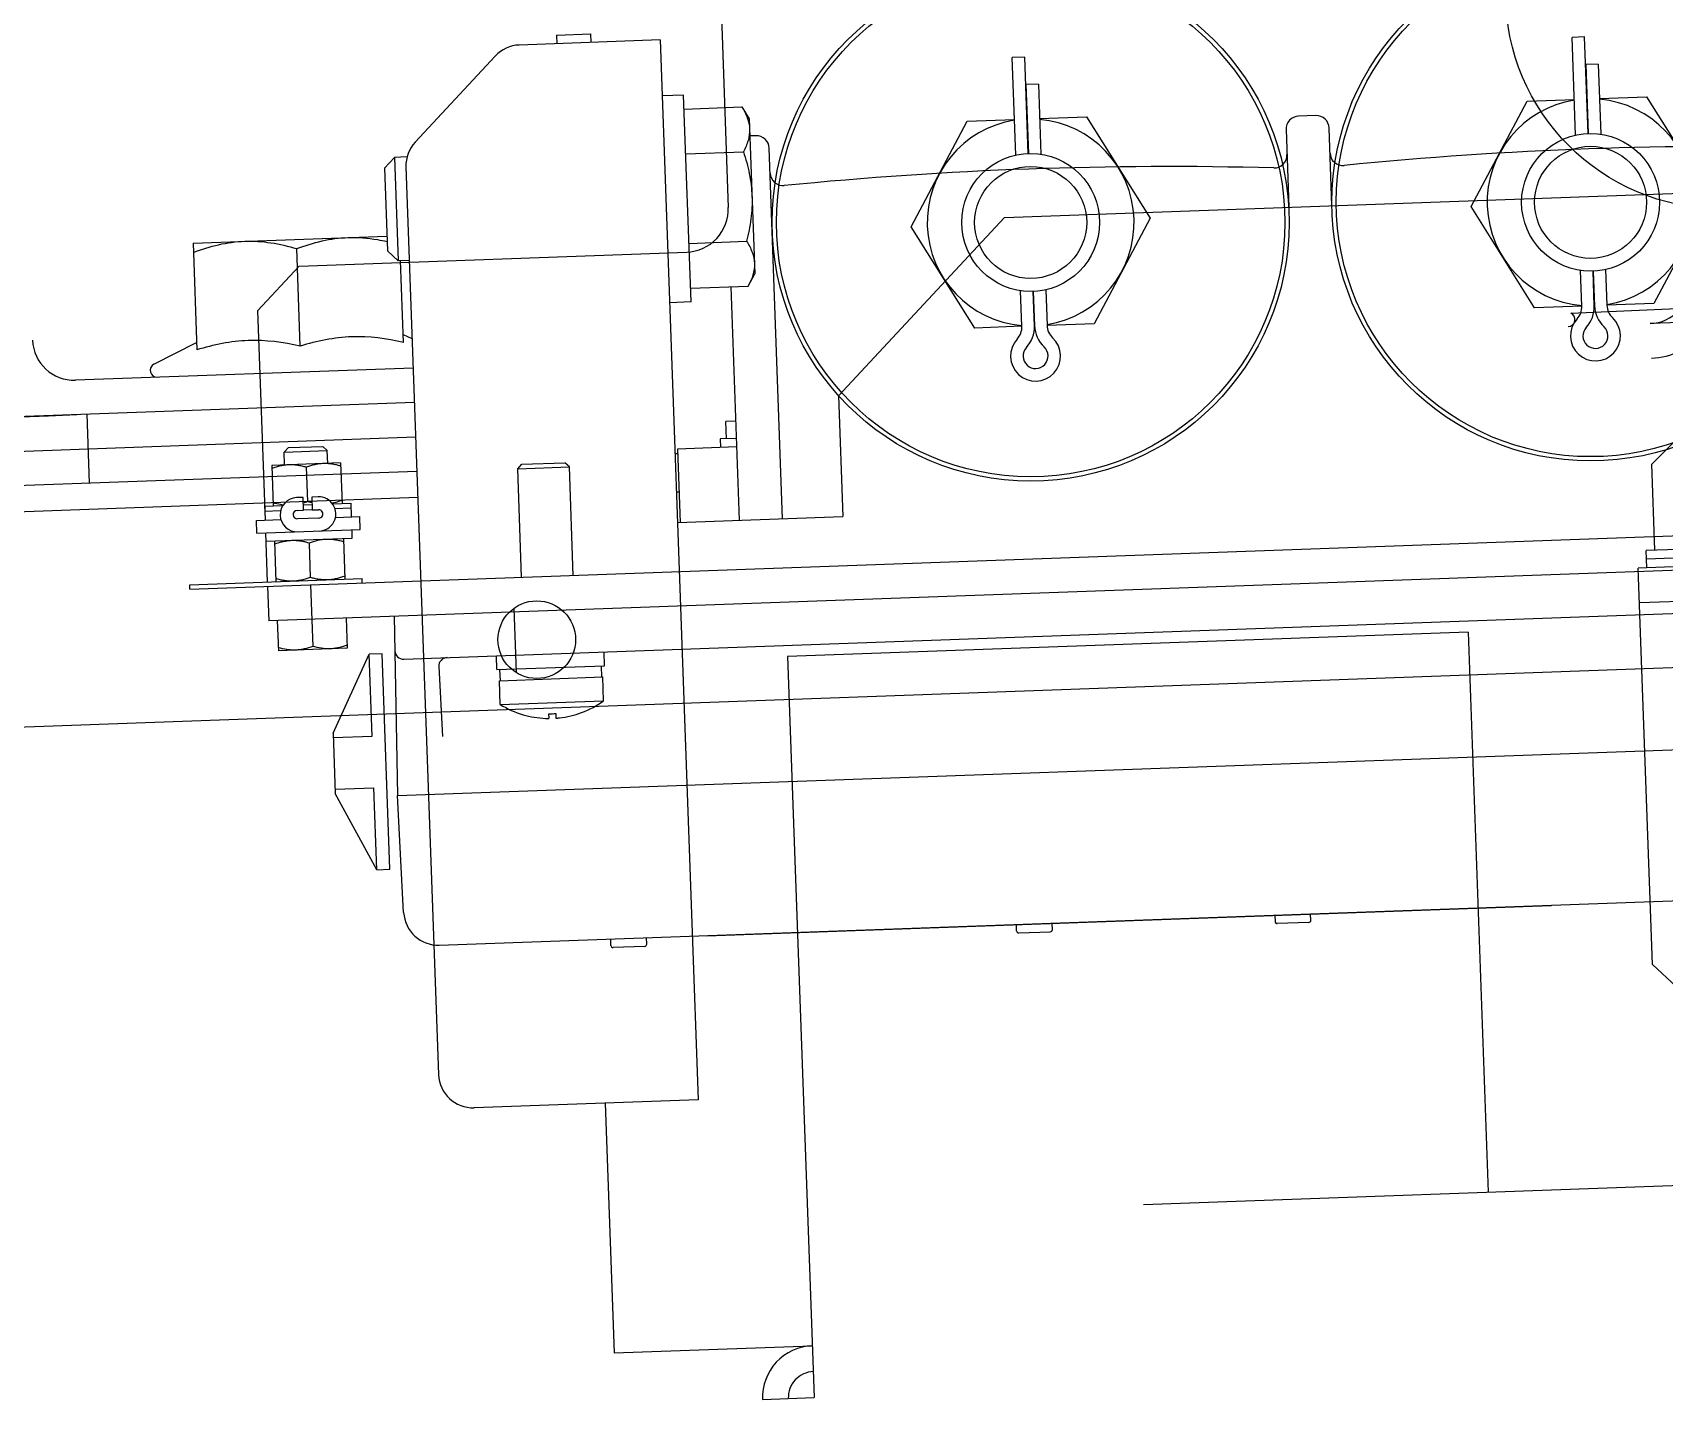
# Model space of a CAD drawing. Header units: millimetres. Extents: x 8884 to 18446, y 10737 to 16556.
# Drawn here: x 11224.97 to 11234.43, y 15453.65 to 15461.58 of the extents above; entities that cross this region are included whole.
import ezdxf

# ---------------------------------------------------------------- set-up
doc = ezdxf.new("R2010")
doc.units = ezdxf.units.MM
doc.layers.add('ENSAMBLES', color=7, linetype='Continuous')
doc.layers.add('ZMATERIEL', color=7, linetype='Continuous')

msp = doc.modelspace()

# ---------------------------------------------------------------- linework, layer by layer
at = {"color": 252, "linetype": 'Continuous'}
for p, q in [((11228.9237, 15462.8005, 84.487), (11229.004, 15460.5669, 84.487)), ((11228.6088, 15461.5383, 84.487), (11227.7922, 15461.509, 84.487)), ((11228.0074, 15461.5667, 84.487), (11228.2073, 15461.5739, 84.487)), ((11228.0074, 15461.5667, 84.487), (11228.0092, 15461.5168, 84.487)), ((11228.2091, 15461.524, 84.487), (11228.2073, 15461.5739, 84.487)), ((11228.6088, 15461.5383, 84.487), (11228.8299, 15455.3923, 84.487)), ((11227.1878, 15460.9455, 84.487), (11227.653, 15461.4453, 84.487)), ((11228.7454, 15461.218, 84.487), (11228.6205, 15461.2135, 84.487)), ((11228.7886, 15460.0188, 84.487), (11228.7454, 15461.218, 84.487)), ((11228.7483, 15461.1377, 84.487), (11229.0829, 15461.1497, 84.487)), ((11229.0829, 15461.1497, 84.487), (11229.1256, 15461.0816, 84.487)), ((11229.1256, 15461.0816, 84.487), (11229.1579, 15460.1822, 84.487)), ((11227.0673, 15460.8575, 84.487), (11227.0095, 15460.7954, 84.487)), ((11227.1416, 15460.8602, 84.487), (11227.0673, 15460.8575, 84.487)), ((11227.0673, 15460.8575, 84.487), (11227.0889, 15460.2579, 84.487)), ((11228.7577, 15460.8781, 84.487), (11229.0923, 15460.8901, 84.487)), ((11227.0095, 15460.7954, 84.487), (11227.0268, 15460.3157, 84.487)), ((11227.1343, 15460.802, 84.487), (11227.3236, 15455.5383, 84.487)), ((11230.6071, 15460.5095, 84.487), (11235.9268, 15460.7008, 84.487)), ((11233.8911, 15459.9534, 84.487), (11248.6255, 15460.6008, 84.487)), ((11235.8338, 15460.5557, 84.487), (11234.361, 15459.0785, 84.487)), ((11230.6071, 15460.5095, 84.487), (11229.6437, 15459.4742, 84.487)), ((11225.8994, 15460.3602, 84.487), (11227.0237, 15460.4006, 84.487)), ((11225.8994, 15460.3602, 84.487), (11225.9217, 15459.741, 84.487)), ((11228.7763, 15460.3588, 84.487), (11229.1109, 15460.3708, 84.487)), ((11247.3832, 15460.3623, 84.487), (11234.3517, 15459.8937, 84.487)), ((11226.5213, 15459.7626, 84.487), (11226.501, 15460.3282, 84.487)), ((11226.5146, 15460.2272, 84.487), (11228.7632, 15460.3081, 84.487)), ((11227.0889, 15460.2579, 84.487), (11227.0268, 15460.3157, 84.487)), ((11226.5146, 15460.2272, 84.487), (11226.2738, 15459.9684, 84.487)), ((11227.1538, 15460.2602, 84.487), (11227.0889, 15460.2579, 84.487)), ((11227.1209, 15459.7842, 84.487), (11227.1039, 15460.2584, 84.487)), ((11229.1203, 15460.1112, 84.487), (11229.1579, 15460.1822, 84.487)), ((11228.7857, 15460.0991, 84.487), (11229.1203, 15460.1112, 84.487)), ((11228.7886, 15460.0188, 84.487), (11228.6636, 15460.0143, 84.487)), ((11226.2738, 15459.9684, 84.487), (11226.3174, 15458.7542, 84.487)), ((11227.1702, 15459.8059, 84.487), (11227.1194, 15459.8274, 84.487)), ((11225.6726, 15459.6578, 84.487), (11225.9201, 15459.7843, 84.487)), ((11227.1763, 15459.6356, 84.487), (11225.2176, 15459.5652, 84.487)), ((11227.1835, 15459.4357, 84.487), (11214.7915, 15458.9901, 84.487)), ((11229.6437, 15459.4742, 84.487), (11229.6688, 15458.7746, 84.487)), ((11225.2991, 15458.9677, 84.487), (11225.2847, 15459.3675, 84.487)), ((11229.0486, 15459.3277, 84.487), (11228.9904, 15459.3256, 84.487)), ((11228.994, 15459.2257, 84.487), (11228.9904, 15459.3256, 84.487)), ((11214.7987, 15458.7902, 84.487), (11227.1907, 15459.2359, 84.487)), ((11229.0522, 15459.2278, 84.487), (11228.9572, 15459.2244, 84.487)), ((11228.9572, 15459.2244, 84.487), (11228.959, 15459.1744, 84.487)), ((11226.4283, 15459.1484, 84.487), (11226.4524, 15459.1743, 84.487)), ((11226.4283, 15459.1484, 84.487), (11226.6782, 15459.1574, 84.487)), ((11226.431, 15459.0735, 84.487), (11226.4283, 15459.1484, 84.487)), ((11226.4524, 15459.1743, 84.487), (11226.6523, 15459.1815, 84.487)), ((11226.6782, 15459.1574, 84.487), (11226.6523, 15459.1815, 84.487)), ((11226.6809, 15459.0825, 84.487), (11226.6782, 15459.1574, 84.487)), ((11228.6951, 15459.1399, 84.487), (11228.7101, 15459.1404, 84.487)), ((11229.054, 15459.1778, 84.487), (11228.7092, 15459.1654, 84.487)), ((11228.7092, 15459.1654, 84.487), (11228.7245, 15458.7407, 84.487)), ((11227.1979, 15459.036, 84.487), (11196.4527, 15457.9303, 84.487)), ((11225.8815, 15458.3533, 84.487), (11247.3177, 15459.1242, 84.487)), ((11226.7558, 15459.0852, 84.487), (11226.3561, 15459.0708, 84.487)), ((11226.3561, 15459.0708, 84.487), (11226.3645, 15458.8359, 84.487)), ((11226.5566, 15459.0601, 84.487), (11226.5637, 15458.861, 84.487)), ((11226.7558, 15459.0852, 84.487), (11226.7643, 15458.8503, 84.487)), ((11234.3789, 15458.5788, 84.487), (11234.361, 15459.0785, 84.487)), ((11189.8374, 15457.5423, 84.487), (11227.2033, 15458.8861, 84.487)), ((11247.079, 15458.9155, 84.487), (11226.3384, 15458.1696, 84.487)), ((11226.5378, 15458.8856, 84.487), (11226.5004, 15458.8842, 84.487)), ((11226.5405, 15458.8106, 84.487), (11226.5378, 15458.8856, 84.487)), ((11226.6253, 15458.8887, 84.487), (11226.5878, 15458.8874, 84.487)), ((11226.5878, 15458.8874, 84.487), (11226.5905, 15458.8124, 84.487)), ((11226.7087, 15458.8483, 84.487), (11226.8142, 15458.8521, 84.487)), ((11226.8142, 15458.8521, 84.487), (11226.8171, 15458.7722, 84.487)), ((11228.7182, 15458.9156, 84.487), (11228.7032, 15458.915, 84.487)), ((11226.2675, 15458.7524, 84.487), (11226.409, 15458.7575, 84.487)), ((11226.2701, 15458.6774, 84.487), (11226.2675, 15458.7524, 84.487)), ((11226.3145, 15458.8341, 84.487), (11226.4201, 15458.8379, 84.487)), ((11226.315, 15458.8342, 84.487), (11226.3161, 15458.8042, 84.487)), ((11226.4077, 15458.8075, 84.487), (11226.3156, 15458.8042, 84.487)), ((11226.5031, 15458.8093, 84.487), (11226.5405, 15458.8106, 84.487)), ((11226.6297, 15458.7654, 84.487), (11226.5048, 15458.7609, 84.487)), ((11226.5394, 15458.8422, 84.487), (11226.5894, 15458.844, 84.487)), ((11226.5904, 15458.814, 84.487), (11226.5405, 15458.8122, 84.487)), ((11226.5905, 15458.8124, 84.487), (11226.628, 15458.8138, 84.487)), ((11226.8153, 15458.8221, 84.487), (11226.7232, 15458.8188, 84.487)), ((11226.7255, 15458.7689, 84.487), (11226.8671, 15458.774, 84.487)), ((11226.8698, 15458.699, 84.487), (11226.8671, 15458.774, 84.487)), ((11228.7095, 15458.7401, 84.487), (11229.6688, 15458.7746, 84.487)), ((11226.2701, 15458.6774, 84.487), (11226.8698, 15458.699, 84.487)), ((11226.3201, 15458.6792, 84.487), (11226.3304, 15458.3944, 84.487)), ((11226.8198, 15458.6972, 84.487), (11226.8216, 15458.6472, 84.487)), ((11226.8216, 15458.6472, 84.487), (11226.3219, 15458.6293, 84.487)), ((11226.3719, 15458.6311, 84.487), (11226.3803, 15458.3962, 84.487)), ((11226.5724, 15458.6204, 84.487), (11226.5796, 15458.4213, 84.487)), ((11226.7716, 15458.6454, 84.487), (11226.7801, 15458.4106, 84.487)), ((11235.3283, 15458.6129, 84.487), (11234.329, 15458.577, 84.487)), ((11234.3326, 15458.4771, 84.487), (11234.329, 15458.577, 84.487)), ((11235.3301, 15458.563, 84.487), (11234.3308, 15458.527, 84.487)), ((11235.3319, 15458.513, 84.487), (11234.2826, 15458.4753, 84.487)), ((11234.3653, 15456.1768, 84.487), (11234.2826, 15458.4753, 84.487)), ((11225.8806, 15458.3782, 84.487), (11226.88, 15458.4142, 84.487)), ((11225.8815, 15458.3533, 84.487), (11225.8806, 15458.3782, 84.487)), ((11226.5811, 15458.3784, 84.487), (11226.5939, 15458.0215, 84.487)), ((11226.8809, 15458.3892, 84.487), (11226.88, 15458.4142, 84.487)), ((11226.3313, 15458.3694, 84.487), (11226.3384, 15458.1696, 84.487)), ((11234.2898, 15458.2754, 84.487), (11235.3391, 15458.3131, 84.487)), ((11226.7882, 15458.1857, 84.487), (11226.7944, 15458.0109, 84.487)), ((11227.7751, 15457.8716, 84.487), (11227.7618, 15458.2402, 84.487)), ((11226.3884, 15458.1714, 84.487), (11226.3947, 15457.9965, 84.487)), ((11233.2953, 15458.1045, 84.487), (11229.3478, 15457.9626, 84.487)), ((11233.2953, 15458.1045, 84.487), (11233.4121, 15454.8566, 84.487)), ((11226.7944, 15458.0109, 84.487), (11226.3947, 15457.9965, 84.487)), ((11229.3478, 15457.9626, 84.487), (11229.5024, 15453.6654, 84.487)), ((11234.8829, 15455.695, 84.487), (11234.3653, 15456.1768, 84.487)), ((11228.8299, 15455.3923, 84.487), (11227.5307, 15455.3456, 84.487)), ((11228.2902, 15455.3729, 84.487), (11228.3423, 15453.9238, 84.487)), ((11231.4134, 15454.7848, 84.487), (11237.2096, 15454.9932, 84.487)), ((11228.3423, 15453.9238, 84.487), (11229.4916, 15453.9652, 84.487)), ((11229.2026, 15453.6546, 84.487), (11229.5024, 15453.6654, 84.487))]:
    msp.add_line(p, q, dxfattribs=at)
msp.add_circle((11227.8934, 15458.0604, 84.487), 0.225, dxfattribs=at)
for centre, radius, start, end in [((11227.7994, 15461.3091, 84.487), 0.2, 92.05965, 137.05965), ((11227.3342, 15460.8092, 84.487), 0.2, 137.05965, 182.05965), ((11228.7542, 15460.5579, 84.487), 0.25, 272.05965, 2.05965), ((11234.343, 15460.1335, 84.487), 0.24, 272.05965, 2.05965), ((11234.343, 15460.1335, 84.487), 0.44, 272.05965, 2.05965), ((11233.8755, 15459.9166, 84.487), 0.04, 272.05965, 67.05965), ((11225.2089, 15459.805, 84.487), 0.24, 182.05965, 272.05965), ((11225.6908, 15459.6222, 84.487), 0.04, 117.05965, 272.05965), ((11220.6536, 15565.2369, 84.487), 105.9702, 266.820327, 272.472308), ((11226.5039, 15458.7851, 84.487), 0.0992, 92.05965, 272.05965), ((11226.6288, 15458.7896, 84.487), 0.0992, 272.05965, 92.05965), ((11226.5039, 15458.7851, 84.487), 0.0242, 92.05965, 272.05965), ((11226.6288, 15458.7896, 84.487), 0.0242, 272.05965, 92.05965), ((11227.5235, 15455.5455, 84.487), 0.2, 182.05965, 272.05965), ((11229.5024, 15453.6654, 84.487), 0.3, 92.05965, 182.05965), ((11229.5024, 15453.6654, 84.487), 0.15, 92.05965, 182.05965)]:
    msp.add_arc(centre, radius, start, end, dxfattribs=at)
for points, start_tangent, end_tangent in [([(11229.0829, 15461.1497, 84.487), (11229.1146, 15461.0866, 84.487), (11229.1278, 15461.0214, 84.487)], (0.530802, -0.847496), (0.03594, -0.999354)), ([(11229.1278, 15461.0214, 84.487), (11229.1193, 15460.9554, 84.487), (11229.0923, 15460.8901, 84.487)], (0.03594, -0.999354), (-0.468552, -0.883436)), ([(11229.0923, 15460.8901, 84.487), (11229.1262, 15460.7627, 84.487), (11229.1418, 15460.6319, 84.487)], (0.311701, -0.95018), (0.03594, -0.999354)), ([(11229.1418, 15460.6319, 84.487), (11229.1357, 15460.5003, 84.487), (11229.1109, 15460.3708, 84.487)], (0.03594, -0.999354), (-0.242641, -0.970116)), ([(11225.9014, 15460.3066, 84.487), (11226.0482, 15460.3511, 84.487), (11226.1992, 15460.371, 84.487)], (0.936705, 0.350119), (0.999354, 0.03594)), ([(11226.1992, 15460.371, 84.487), (11226.3513, 15460.362, 84.487), (11226.501, 15460.3282, 84.487)], (0.999354, 0.03594), (0.959436, -0.281928)), ([(11226.501, 15460.3282, 84.487), (11226.6478, 15460.3727, 84.487), (11226.7988, 15460.3925, 84.487)], (0.936705, 0.350119), (0.999354, 0.03594)), ([(11226.7988, 15460.3925, 84.487), (11226.9688, 15460.3807, 84.487), (11227.0249, 15460.3696, 84.487)], (0.999354, 0.03594), (0.975224, -0.22122)), ([(11229.1109, 15460.3708, 84.487), (11229.1426, 15460.3077, 84.487), (11229.1558, 15460.2424, 84.487)], (0.530802, -0.847496), (0.03594, -0.999354)), ([(11229.1558, 15460.2424, 84.487), (11229.1473, 15460.1764, 84.487), (11229.1203, 15460.1112, 84.487)], (0.03594, -0.999354), (-0.468552, -0.883436)), ([(11226.5213, 15459.7626, 84.487), (11226.2199, 15459.7951, 84.487), (11225.9217, 15459.741, 84.487)], (-0.974337, 0.225094), (-0.955651, -0.294503)), ([(11227.1209, 15459.7842, 84.487), (11226.8196, 15459.8166, 84.487), (11226.5213, 15459.7626, 84.487)], (-0.974337, 0.225094), (-0.955651, -0.294503)), ([(11226.456, 15459.0744, 84.487), (11226.4307, 15459.0722, 84.487), (11226.4057, 15459.0677, 84.487), (11226.381, 15459.0612, 84.487), (11226.3567, 15459.0529, 84.487)], (-0.999354, -0.03594), (-0.936705, -0.350119)), ([(11226.5566, 15459.0601, 84.487), (11226.5318, 15459.0666, 84.487), (11226.5067, 15459.0714, 84.487), (11226.4814, 15459.0741, 84.487), (11226.456, 15459.0744, 84.487)], (-0.959436, 0.281928), (-0.999354, -0.03594)), ([(11226.6559, 15459.0816, 84.487), (11226.6306, 15459.0794, 84.487), (11226.6055, 15459.0749, 84.487), (11226.5809, 15459.0684, 84.487), (11226.5566, 15459.0601, 84.487)], (-0.999354, -0.03594), (-0.936705, -0.350119)), ([(11226.7564, 15459.0673, 84.487), (11226.7316, 15459.0738, 84.487), (11226.7066, 15459.0786, 84.487), (11226.6813, 15459.0812, 84.487), (11226.6559, 15459.0816, 84.487)], (-0.959436, 0.281928), (-0.999354, -0.03594)), ([(11226.4227, 15458.8413, 84.487), (11226.4078, 15458.8435, 84.487), (11226.3639, 15458.8538, 84.487)], (-0.992952, 0.118514), (-0.959436, 0.281928)), ([(11226.5637, 15458.861, 84.487), (11226.5576, 15458.8587, 84.487), (11226.539, 15458.8526, 84.487)], (-0.936705, -0.350119), (-0.956822, -0.290675)), ([(11226.589, 15458.8544, 84.487), (11226.5826, 15458.8559, 84.487), (11226.5637, 15458.861, 84.487)], (-0.97523, 0.221192), (-0.959436, 0.281928)), ([(11226.7636, 15458.8682, 84.487), (11226.7494, 15458.8631, 84.487), (11226.7059, 15458.8515, 84.487)], (-0.936705, -0.350119), (-0.981874, -0.189535)), ([(11226.4718, 15458.6347, 84.487), (11226.4465, 15458.6325, 84.487), (11226.4215, 15458.628, 84.487), (11226.3968, 15458.6215, 84.487), (11226.3725, 15458.6132, 84.487)], (-0.999354, -0.03594), (-0.936705, -0.350119)), ([(11226.5724, 15458.6204, 84.487), (11226.5476, 15458.6269, 84.487), (11226.5225, 15458.6317, 84.487), (11226.4972, 15458.6343, 84.487), (11226.4718, 15458.6347, 84.487)], (-0.959436, 0.281928), (-0.999354, -0.03594)), ([(11226.6717, 15458.6418, 84.487), (11226.6464, 15458.6397, 84.487), (11226.6214, 15458.6352, 84.487), (11226.5967, 15458.6287, 84.487), (11226.5724, 15458.6204, 84.487)], (-0.999354, -0.03594), (-0.936705, -0.350119)), ([(11226.7723, 15458.6276, 84.487), (11226.7475, 15458.6341, 84.487), (11226.7224, 15458.6389, 84.487), (11226.6971, 15458.6415, 84.487), (11226.6717, 15458.6418, 84.487)], (-0.959436, 0.281928), (-0.999354, -0.03594)), ([(11226.4803, 15458.3998, 84.487), (11226.4549, 15458.4001, 84.487), (11226.4296, 15458.4028, 84.487), (11226.4045, 15458.4076, 84.487), (11226.3797, 15458.4141, 84.487)], (-0.999354, -0.03594), (-0.959436, 0.281928)), ([(11226.5796, 15458.4213, 84.487), (11226.5553, 15458.413, 84.487), (11226.5306, 15458.4064, 84.487), (11226.5056, 15458.402, 84.487), (11226.4803, 15458.3998, 84.487)], (-0.936705, -0.350119), (-0.999354, -0.03594)), ([(11226.6801, 15458.407, 84.487), (11226.6547, 15458.4073, 84.487), (11226.6295, 15458.41, 84.487), (11226.6044, 15458.4148, 84.487), (11226.5796, 15458.4213, 84.487)], (-0.999354, -0.03594), (-0.959436, 0.281928)), ([(11226.7794, 15458.4284, 84.487), (11226.7551, 15458.4202, 84.487), (11226.7305, 15458.4136, 84.487), (11226.7054, 15458.4091, 84.487), (11226.6801, 15458.407, 84.487)], (-0.936705, -0.350119), (-0.999354, -0.03594)), ([(11226.4946, 15458.0001, 84.487), (11226.4693, 15458.0004, 84.487), (11226.444, 15458.0031, 84.487), (11226.3941, 15458.0143, 84.487)], (-0.999354, -0.03594), (-0.959436, 0.281928)), ([(11226.5939, 15458.0215, 84.487), (11226.545, 15458.0067, 84.487), (11226.5199, 15458.0022, 84.487), (11226.4946, 15458.0001, 84.487)], (-0.936705, -0.350119), (-0.999354, -0.03594)), ([(11226.6945, 15458.0073, 84.487), (11226.6691, 15458.0076, 84.487), (11226.6438, 15458.0103, 84.487), (11226.5939, 15458.0215, 84.487)], (-0.999354, -0.03594), (-0.959436, 0.281928)), ([(11226.7938, 15458.0287, 84.487), (11226.7448, 15458.0139, 84.487), (11226.7198, 15458.0094, 84.487), (11226.6945, 15458.0073, 84.487)], (-0.936705, -0.350119), (-0.999354, -0.03594))]:
    msp.add_spline(points, degree=3, dxfattribs=dict(at, start_tangent=start_tangent, end_tangent=end_tangent))
at = {"layer": 'ENSAMBLES', "color": 252, "linetype": 'Continuous'}
for p, q in [((11232.4121, 15461.0997, 84.487), (11232.3121, 15461.0961, 84.487)), ((11232.5059, 15460.5778, 84.487), (11232.4897, 15461.0275, 84.487)), ((11229.1642, 15460.9829, 84.487), (11229.1292, 15460.9817, 84.487)), ((11232.2399, 15461.0185, 84.487), (11232.256, 15460.5688, 84.487)), ((11229.3191, 15458.7621, 84.487), (11229.2418, 15460.9107, 84.487)), ((11229.0692, 15458.7531, 84.487), (11229.0205, 15460.1076, 84.487))]:
    msp.add_line(p, q, dxfattribs=at)
for centre, radius, start, end in [((11232.3148, 15461.0212, 84.487), 0.075, 92.05965, 182.05965), ((11232.4148, 15461.0248, 84.487), 0.075, 2.05965, 92.05965), ((11229.1669, 15460.908, 84.487), 0.075, 2.05965, 92.05965), ((11232.1701, 15460.8709, 84.487), 0.075, 268.44057, 2.05965), ((11232.5699, 15460.8853, 84.487), 0.075, 182.05965, 275.67874), ((11234.8037, 15438.421, 84.487), 22.5, 88.44057, 95.67874), ((11229.322, 15460.7684, 84.487), 0.075, 182.05965, 275.67874), ((11231.5558, 15438.3042, 84.487), 22.5, 88.44057, 95.67874)]:
    msp.add_arc(centre, radius, start, end, dxfattribs=at)
at = {"layer": 'ZMATERIEL', "color": 252, "linetype": 'Continuous'}
for p, q in [((11233.9717, 15461.5561, 84.487), (11233.8992, 15461.5535, 84.487)), ((11233.9196, 15460.9871, 84.487), (11233.8992, 15461.5535, 84.487)), ((11233.9918, 15460.9965, 84.487), (11233.9717, 15461.5561, 84.487)), ((11230.7238, 15461.4393, 84.487), (11230.6513, 15461.4367, 84.487)), ((11230.6717, 15460.8703, 84.487), (11230.6513, 15461.4367, 84.487)), ((11230.7439, 15460.8796, 84.487), (11230.7238, 15461.4393, 84.487)), ((11234.0509, 15461.3988, 84.487), (11233.9784, 15461.3962, 84.487)), ((11233.9784, 15461.3962, 84.487), (11233.9928, 15460.9965, 84.487)), ((11234.0509, 15461.3988, 84.487), (11234.0655, 15460.9921, 84.487)), ((11230.803, 15461.282, 84.487), (11230.7305, 15461.2794, 84.487)), ((11230.7305, 15461.2794, 84.487), (11230.7449, 15460.8797, 84.487)), ((11230.803, 15461.282, 84.487), (11230.8176, 15460.8753, 84.487)), ((11233.3138, 15460.5718, 84.487), (11233.6384, 15461.1839, 84.487)), ((11233.6384, 15461.1839, 84.487), (11233.9121, 15461.1937, 84.487)), ((11234.0581, 15461.199, 84.487), (11234.3308, 15461.2088, 84.487)), ((11234.3308, 15461.2088, 84.487), (11234.6985, 15460.6216, 84.487)), ((11230.0659, 15460.455, 84.487), (11230.3905, 15461.0671, 84.487)), ((11230.3905, 15461.0671, 84.487), (11230.6642, 15461.0769, 84.487)), ((11230.8102, 15461.0822, 84.487), (11231.0829, 15461.092, 84.487)), ((11231.0829, 15461.092, 84.487), (11231.4506, 15460.5048, 84.487)), ((11233.6815, 15459.9846, 84.487), (11233.3138, 15460.5718, 84.487)), ((11234.6985, 15460.6216, 84.487), (11234.3739, 15460.0095, 84.487)), ((11230.4336, 15459.8678, 84.487), (11230.0659, 15460.455, 84.487)), ((11231.4506, 15460.5048, 84.487), (11231.126, 15459.8927, 84.487)), ((11233.9553, 15459.9945, 84.487), (11233.9478, 15460.2011, 84.487)), ((11234.0277, 15459.9971, 84.487), (11234.0205, 15460.197, 84.487)), ((11234.0215, 15460.197, 84.487), (11234.0287, 15459.9971, 84.487)), ((11234.0937, 15460.2066, 84.487), (11234.1012, 15459.9997, 84.487)), ((11230.7074, 15459.8777, 84.487), (11230.6999, 15460.0843, 84.487)), ((11230.7798, 15459.8803, 84.487), (11230.7726, 15460.0802, 84.487)), ((11230.7736, 15460.0802, 84.487), (11230.7808, 15459.8803, 84.487)), ((11230.8458, 15460.0898, 84.487), (11230.8533, 15459.8829, 84.487)), ((11233.9553, 15459.9945, 84.487), (11233.6815, 15459.9846, 84.487)), ((11234.3739, 15460.0095, 84.487), (11234.1012, 15459.9997, 84.487)), ((11231.126, 15459.8927, 84.487), (11230.8533, 15459.8829, 84.487)), ((11230.7074, 15459.8777, 84.487), (11230.4336, 15459.8678, 84.487)), ((11227.7827, 15459.052, 84.487), (11227.8067, 15459.0779, 84.487)), ((11227.7827, 15459.052, 84.487), (11228.0825, 15459.0628, 84.487)), ((11227.8053, 15458.4224, 84.487), (11227.7827, 15459.052, 84.487)), ((11227.8067, 15459.0779, 84.487), (11228.0566, 15459.0869, 84.487)), ((11228.0825, 15459.0628, 84.487), (11228.0566, 15459.0869, 84.487)), ((11228.1051, 15458.4332, 84.487), (11228.0825, 15459.0628, 84.487)), ((11227.1224, 15457.9476, 84.487), (11247.5583, 15458.6825, 84.487)), ((11227.0669, 15458.1958, 84.487), (11227.0861, 15457.1558, 84.487)), ((11226.7121, 15457.5176, 84.487), (11226.9208, 15457.9754, 84.487)), ((11226.9958, 15457.9781, 84.487), (11226.9208, 15457.9754, 84.487)), ((11226.9379, 15457.5007, 84.487), (11226.9208, 15457.9754, 84.487)), ((11227.0407, 15456.7289, 84.487), (11226.9958, 15457.9781, 84.487)), ((11227.325, 15457.904, 84.487), (11227.3466, 15457.4992, 84.487)), ((11227.662, 15457.8869, 84.487), (11227.6591, 15457.9669, 84.487)), ((11227.662, 15457.8869, 84.487), (11228.2866, 15457.9094, 84.487)), ((11228.2714, 15457.8438, 84.487), (11228.2691, 15457.9088, 84.487)), ((11228.2866, 15457.9094, 84.487), (11228.2837, 15457.9894, 84.487)), ((11227.6768, 15457.8224, 84.487), (11228.2764, 15457.844, 84.487)), ((11227.6817, 15457.6845, 84.487), (11227.6768, 15457.8224, 84.487)), ((11227.6822, 15457.8226, 84.487), (11227.6798, 15457.8876, 84.487)), ((11228.2814, 15457.7061, 84.487), (11228.2764, 15457.844, 84.487)), ((11227.6817, 15457.6845, 84.487), (11228.2814, 15457.7061, 84.487)), ((11227.814, 15457.625, 84.487), (11227.814, 15457.6254, 84.487)), ((11227.9648, 15457.6045, 84.487), (11227.9639, 15457.6307, 84.487)), ((11228.0038, 15457.6322, 84.487), (11228.0048, 15457.606, 84.487)), ((11228.1537, 15457.6376, 84.487), (11228.1538, 15457.6372, 84.487)), ((11226.7121, 15457.5176, 84.487), (11226.7247, 15457.1678, 84.487)), ((11226.713, 15457.4926, 84.487), (11226.9379, 15457.5007, 84.487)), ((11227.0851, 15457.1557, 84.487), (11235.9946, 15457.4762, 84.487)), ((11226.7238, 15457.1928, 84.487), (11226.9487, 15457.2009, 84.487)), ((11226.9657, 15456.7262, 84.487), (11226.7247, 15457.1678, 84.487)), ((11226.9657, 15456.7262, 84.487), (11226.9487, 15457.2009, 84.487)), ((11227.1213, 15456.4781, 84.487), (11227.0851, 15457.1557, 84.487)), ((11226.9657, 15456.7262, 84.487), (11227.0407, 15456.7289, 84.487)), ((11227.3282, 15456.2889, 84.487), (11235.6099, 15456.5868, 84.487)), ((11233.7776, 15456.5171, 84.487), (11228.8808, 15456.3409, 84.487)), ((11233.7775, 15456.5209, 84.487), (11233.7776, 15456.5171, 84.487)), ((11230.6771, 15456.3721, 84.487), (11230.6765, 15456.4055, 84.487)), ((11230.8844, 15456.3795, 84.487), (11230.8826, 15456.4129, 84.487)), ((11232.1756, 15456.4594, 84.487), (11232.1762, 15456.426, 84.487)), ((11232.3714, 15456.4203, 84.487), (11232.1891, 15456.4137, 84.487)), ((11232.3835, 15456.4334, 84.487), (11232.3817, 15456.4668, 84.487)), ((11228.3237, 15456.2874, 84.487), (11228.323, 15456.3247, 84.487)), ((11228.5309, 15456.2949, 84.487), (11228.529, 15456.3321, 84.487)), ((11228.8807, 15456.3448, 84.487), (11228.8808, 15456.3409, 84.487)), ((11230.6901, 15456.3598, 84.487), (11230.8724, 15456.3663, 84.487)), ((11228.5189, 15456.2817, 84.487), (11228.3366, 15456.2752, 84.487))]:
    msp.add_line(p, q, dxfattribs=at)
at = {"layer": 'ZMATERIEL', "color": 252}
msp.add_line((11254.8403, 15458.6292, 84.487), (11189.8823, 15456.2931, 84.487), dxfattribs=at)
at = {"layer": 'ZMATERIEL', "color": 252, "linetype": 'Continuous'}
for centre, radius in [((11234.7631, 15461.8097, 84.487), 1.25), ((11234.0062, 15460.5967, 84.487), 1.5), ((11234.0062, 15460.5967, 84.487), 1.475), ((11230.7583, 15460.4799, 84.487), 1.5), ((11230.7583, 15460.4799, 84.487), 1.475), ((11234.0062, 15460.5967, 84.487), 0.4), ((11230.7583, 15460.4799, 84.487), 0.4), ((11234.0062, 15460.5967, 84.487), 0.325), ((11230.7583, 15460.4799, 84.487), 0.325)]:
    msp.add_circle(centre, radius, dxfattribs=at)
for centre, radius, start, end in [((11234.0062, 15460.5967, 84.487), 0.6, 98.99985, 265.11945), ((11234.0062, 15460.5967, 84.487), 0.6, 279.09606, 85.02325), ((11230.7583, 15460.4799, 84.487), 0.6, 98.99985, 265.11945), ((11230.7583, 15460.4799, 84.487), 0.6, 279.09606, 85.02325), ((11233.8517, 15459.9908, 84.487), 0.1037, 317.33232, 2.05965), ((11233.8517, 15459.9908, 84.487), 0.1762, 317.33232, 2.05965), ((11234.2048, 15460.0035, 84.487), 0.1762, 182.05965, 226.78699), ((11234.2048, 15460.0035, 84.487), 0.1037, 182.05965, 226.78699), ((11234.0345, 15459.8222, 84.487), 0.145, 137.33232, 46.78699), ((11230.7866, 15459.7054, 84.487), 0.145, 137.33232, 46.78699), ((11230.6038, 15459.874, 84.487), 0.1037, 317.33232, 2.05965), ((11230.6038, 15459.874, 84.487), 0.1762, 317.33232, 2.05965), ((11230.9569, 15459.8867, 84.487), 0.1762, 182.05965, 226.78699), ((11230.9569, 15459.8867, 84.487), 0.1037, 182.05965, 226.78699), ((11234.0345, 15459.8222, 84.487), 0.0725, 137.33232, 46.78699), ((11230.7866, 15459.7054, 84.487), 0.0725, 137.33232, 46.78699), ((11227.1206, 15457.9976, 84.487), 0.05, 181.05965, 272.05965), ((11227.3749, 15457.9066, 84.487), 0.05, 92.05965, 183.05965), ((11227.9656, 15458.1382, 84.487), 0.5351, 237.96159, 253.537), ((11227.9656, 15458.1382, 84.487), 0.5348, 253.52358, 267.7699), ((11227.9656, 15458.1382, 84.487), 0.5074, 269.8007, 274.3186), ((11227.9656, 15458.1382, 84.487), 0.5348, 276.34941, 290.59573), ((11227.9656, 15458.1382, 84.487), 0.5351, 290.58231, 306.15772), ((11227.9552, 15457.8703, 84.487), 0.2667, 267.76937, 268.19797), ((11227.9953, 15457.8718, 84.487), 0.2667, 275.92134, 276.34994), ((11227.321, 15456.4888, 84.487), 0.2, 183.05965, 272.05965), ((11232.1887, 15456.4262, 84.487), 0.0125, 181.05965, 272.05965), ((11232.371, 15456.4328, 84.487), 0.0125, 272.05965, 3.05965), ((11228.5185, 15456.2942, 84.487), 0.0125, 272.05965, 3.05965), ((11230.6896, 15456.3723, 84.487), 0.0125, 181.05965, 272.05965), ((11230.8719, 15456.3788, 84.487), 0.0125, 272.05965, 3.05965), ((11228.3362, 15456.2876, 84.487), 0.0125, 181.05965, 272.05965)]:
    msp.add_arc(centre, radius, start, end, dxfattribs=at)
for points, start_tangent, end_tangent in [([(11227.9468, 15457.6037, 84.487), (11227.9534, 15457.6036, 84.487), (11227.9563, 15457.6036, 84.487), (11227.959, 15457.6037, 84.487), (11227.9612, 15457.6038, 84.487), (11227.9629, 15457.604, 84.487), (11227.9641, 15457.6042, 84.487), (11227.9647, 15457.6044, 84.487)], (0.999506, -0.031437), (0.808273, 0.588808)), ([(11227.9647, 15457.6044, 84.487), (11227.9648, 15457.6045, 84.487)], (0.808273, 0.588808), (-0.03594, 0.999354)), ([(11228.0048, 15457.606, 84.487), (11228.0049, 15457.6058, 84.487)], (0.03594, -0.999354), (0.848481, -0.529226)), ([(11228.0049, 15457.6058, 84.487), (11228.0055, 15457.6056, 84.487), (11228.0067, 15457.6055, 84.487), (11228.0084, 15457.6055, 84.487), (11228.0107, 15457.6056, 84.487), (11228.0133, 15457.6057, 84.487), (11228.0162, 15457.6059, 84.487), (11228.0228, 15457.6065, 84.487)], (0.848481, -0.529226), (0.994665, 0.103154))]:
    msp.add_spline(points, degree=3, dxfattribs=dict(at, start_tangent=start_tangent, end_tangent=end_tangent))

doc.saveas('drawing.dxf')
